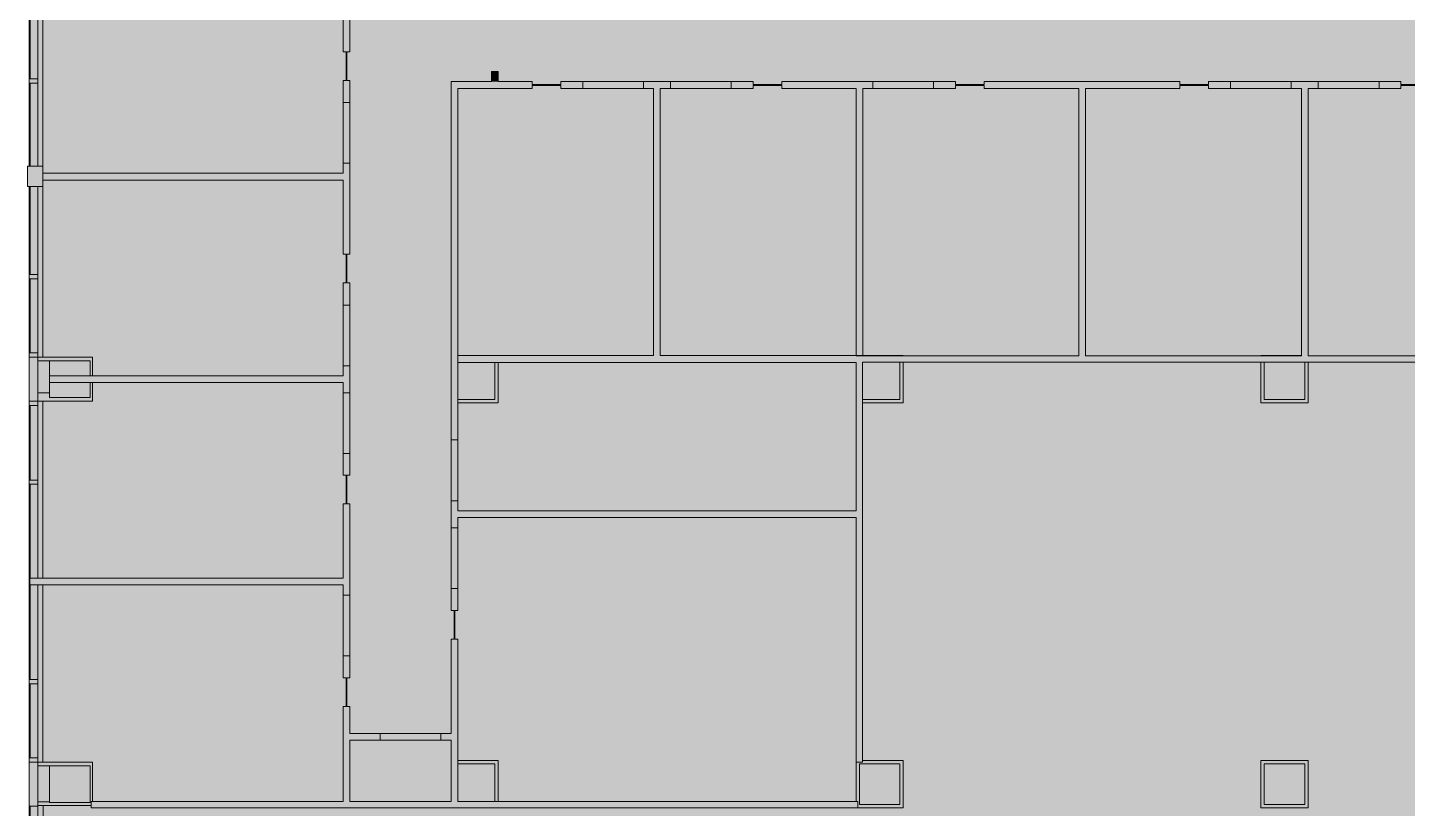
# Model space of a CAD drawing. Header units: inches. Extents: x -1101 to 2979, y -461 to 1753.
# Drawn here: x -1101 to -283, y 754 to 1217 of the extents above; entities that cross this region are included whole.
import ezdxf

# ---------------------------------------------------------------- set-up
doc = ezdxf.new("R2010")
doc.units = ezdxf.units.IN
doc.header["$MEASUREMENT"] = 0
for name, color, linetype, lineweight in [('820 1st St NE_04_Clean_dwg _2_', 8, 'Continuous', 9), ('A-DETL-GENF', 92, 'Continuous', 9), ('A-WALL', 113, 'Continuous', 13), ('A-WALL-PATT', 111, 'Continuous', 13), ('I-WALL', 2, 'Continuous', 13), ('IRF-COLUMN', 250, 'Continuous', 9), ('IRF-COLUMN-HATCH', 250, 'Continuous', 9), ('IRF-WALL-FULL-HT', 250, 'Continuous', 9), ('IRF-WALL-FULL-HT-HATCH', 250, 'Continuous', 9), ('IRF-WINDOW', 250, 'Continuous', 9)]:
    doc.layers.add(name, color=color, linetype=linetype, lineweight=lineweight)

# ---------------------------------------------------------------- blocks, each defined once
blk = doc.blocks.new('820 1st St NE_04_Clean_dwg _2_-2559314-Reflected Ceiling Plan')
at = {"layer": 'IRF-COLUMN-HATCH'}
h = blk.add_hatch(color=256, dxfattribs=at)
h.paths.add_polyline_path([(-1063.59, 997.21), (-1063.59, 1006.07), (-1087.59, 1006.07), (-1087.59, 997.21), (-1075.59, 997.21)], flags=0)
h.paths.add_polyline_path([(-1063.59, 1010.07), (-1063.59, 1018.92), (-1087.59, 1018.92), (-1087.59, 1010.07)], flags=0)
for points in [[(-823.59, 996.07), (-823.59, 1018.07), (-845.59, 1018.07), (-845.59, 996.07)], [(-605.71, 996.07), (-583.59, 996.07), (-583.59, 1018.19), (-605.71, 1018.19), (-605.71, 997.94)], [(-343.59, 996.07), (-343.59, 1018.19), (-367.59, 1018.19), (-367.59, 996.07), (-357.59, 996.07)], [(-1063.59, 757.21), (-1063.59, 778.92), (-1087.59, 778.92), (-1087.59, 757.21), (-1071.59, 757.21)], [(-845.59, 757.82), (-823.59, 757.82), (-823.59, 780.07), (-845.59, 780.07), (-845.59, 757.89)], [(-604.8, 756.07), (-583.59, 756.07), (-583.59, 780.07), (-607.59, 780.07), (-607.59, 756.07)], [(-343.59, 756.07), (-343.59, 780.07), (-367.59, 780.07), (-367.59, 756.07), (-357.59, 756.07)]]:
    blk.add_hatch(color=256, dxfattribs=at).paths.add_polyline_path(points, flags=0)
at = {"layer": 'IRF-WALL-FULL-HT-HATCH'}
for points in [[(-1091.59, 1122.3), (-1091.59, 1134.3), (-1100.59, 1134.3), (-1100.59, 1122.3), (-1094.59, 1122.3)], [(-1099.59, 995.07), (-1094.59, 995.07), (-1094.59, 1021.17), (-1099.59, 1021.17), (-1099.59, 997.21)], [(-1062.09, 1018.92), (-1062.09, 1021.17), (-1094.59, 1021.17), (-1094.59, 1018.92), (-1063.59, 1018.92)], [(-823.59, 994.07), (-821.59, 994.07), (-821.59, 1018.07), (-823.59, 1018.07), (-823.59, 996.07), (-845.59, 996.07), (-845.59, 994.07)], [(-1099.31, 755.07), (-1094.59, 755.07), (-1094.59, 781.17), (-1099.59, 781.17), (-1099.59, 755.07)], [(-1072.17, 755.32), (-1062.84, 755.32), (-1062.84, 757.82), (-1062.09, 757.82), (-1062.09, 781.17), (-1094.59, 781.17), (-1094.59, 778.92), (-1063.59, 778.92), (-1063.59, 757.21), (-1087.59, 757.21), (-1087.59, 757.57), (-1094.59, 757.57), (-1094.59, 755.32), (-1075.59, 755.32)], [(-823.59, 757.82), (-821.59, 757.82), (-821.59, 782.07), (-845.59, 782.07), (-845.59, 780.07), (-823.59, 780.07), (-823.59, 777.61)]]:
    blk.add_hatch(color=256, dxfattribs=at).paths.add_polyline_path(points, flags=0)
h = blk.add_hatch(color=256, dxfattribs=at)
h.paths.add_polyline_path([(-1062.09, 995.07), (-1062.09, 1006.07), (-1063.59, 1006.07), (-1063.59, 997.21), (-1087.59, 997.21), (-1087.59, 1000.07), (-1094.59, 1000.07), (-1094.59, 995.07), (-1063.59, 995.07)], flags=0)
h.paths.add_polyline_path([(-1063.59, 1010.07), (-1062.09, 1010.07), (-1062.09, 1018.92), (-1063.59, 1018.92)], flags=0)
h = blk.add_hatch(color=256, dxfattribs=at)
h.paths.add_polyline_path([(-609.46, 994.07), (-609.46, 1018.07), (-609.59, 1018.06), (-609.59, 994.07)], flags=0)
h.paths.add_polyline_path([(-605.71, 994.07), (-581.59, 994.07), (-581.59, 1018.19), (-583.59, 1018.19), (-583.59, 996.07), (-605.71, 996.07), (-605.71, 994.36)], flags=0)
h.paths.add_polyline_path([(-609.46, 1021.94), (-581.59, 1021.94), (-581.59, 1022.07), (-609.46, 1022.06)], flags=0)
h = blk.add_hatch(color=256, dxfattribs=at)
h.paths.add_polyline_path([(-341.59, 994.07), (-341.59, 1018.19), (-343.59, 1018.19), (-343.59, 996.07), (-367.59, 996.07), (-367.59, 1018.19), (-369.59, 1018.19), (-369.59, 994.07), (-343.59, 994.07)], flags=0)
h.paths.add_polyline_path([(-345.59, 1021.94), (-345.59, 1022.07), (-369.59, 1022.07), (-369.59, 1021.94), (-357.59, 1021.94)], flags=0)
h = blk.add_hatch(color=256, dxfattribs=at)
h.paths.add_polyline_path([(-583.59, 754.07), (-581.59, 754.07), (-581.59, 782.07), (-605.71, 782.07), (-605.71, 781.07), (-609.46, 781.07), (-609.46, 782.07), (-609.59, 782.07), (-609.59, 757.82), (-608.59, 757.82), (-608.59, 754.07), (-604.8, 754.07)], flags=0)
h.paths.add_polyline_path([(-604.8, 756.07), (-607.59, 756.07), (-607.59, 780.07), (-583.59, 780.07), (-583.59, 756.07)], flags=0)
h = blk.add_hatch(color=256, dxfattribs=at)
h.paths.add_polyline_path([(-343.59, 754.07), (-341.59, 754.07), (-341.59, 782.07), (-369.59, 782.07), (-369.59, 754.07), (-357.59, 754.07)], flags=0)
h.paths.add_polyline_path([(-343.59, 756.07), (-367.59, 756.07), (-367.59, 780.07), (-343.59, 780.07), (-343.59, 756.49)], flags=0)
at = {"layer": 'IRF-COLUMN'}
for p, q in [((-1063.59, 1010.07), (-1063.59, 1018.92)), ((-367.59, 1018.19), (-367.59, 996.07))]:
    blk.add_line(p, q, dxfattribs=at)
at = {"layer": 'IRF-COLUMN', "flags": 128}
for points in [[(-1063.59, 1018.92), (-1087.59, 1018.92), (-1087.59, 1010.07)], [(-845.59, 996.07), (-823.59, 996.07), (-823.59, 1018.07)], [(-605.71, 996.07), (-583.59, 996.07), (-583.59, 1018.19)], [(-367.59, 996.07), (-343.59, 996.07), (-343.59, 1018.19)], [(-1087.59, 1006.07), (-1087.59, 997.21), (-1063.59, 997.21), (-1063.59, 1006.07)], [(-823.59, 757.82), (-823.59, 780.07), (-845.59, 780.07)]]:
    blk.add_lwpolyline(points, dxfattribs=at)
for points in [[(-1087.59, 778.92), (-1087.59, 757.21), (-1063.59, 757.21), (-1063.59, 778.92)], [(-607.59, 756.07), (-583.59, 756.07), (-583.59, 780.07), (-607.59, 780.07)], [(-367.59, 756.07), (-343.59, 756.07), (-343.59, 780.07), (-367.59, 780.07)]]:
    blk.add_lwpolyline(points, close=True, dxfattribs=at)
at = {"layer": 'IRF-WALL-FULL-HT'}
for p, q in [((-1096.84, 1122.3), (-1097.34, 1122.3)), ((-1094.59, 995.07), (-1094.59, 1021.17)), ((-1094.59, 1018.92), (-1087.59, 1018.92)), ((-1062.09, 1010.07), (-1062.09, 1021.17)), ((-581.59, 1022.07), (-605.59, 1022.07)), ((-581.59, 1021.94), (-581.59, 1022.07)), ((-1087.59, 1000.07), (-1094.59, 1000.07)), ((-1094.59, 778.92), (-1087.59, 778.92)), ((-821.59, 782.07), (-845.59, 782.07)), ((-821.59, 757.82), (-821.59, 782.07)), ((-581.59, 782.07), (-605.71, 782.07)), ((-1087.59, 757.57), (-1094.59, 757.57)), ((-1094.59, 755.32), (-1062.84, 755.32))]:
    blk.add_line(p, q, dxfattribs=at)
at = {"layer": 'IRF-WALL-FULL-HT', "flags": 128}
for points in [[(-1100.59, 1134.3), (-1100.59, 1122.3), (-1091.59, 1122.3), (-1091.59, 1126.12)], [(-1091.59, 1130.12), (-1091.59, 1134.3), (-1100.59, 1134.3)], [(-1062.09, 1021.17), (-1099.59, 1021.17), (-1099.59, 995.07), (-1075.59, 995.07), (-1062.09, 995.07), (-1062.09, 1006.07)], [(-845.59, 994.07), (-821.59, 994.07), (-821.59, 1018.07)], [(-609.59, 1018.07), (-609.59, 994.07), (-609.46, 994.07)], [(-605.71, 994.07), (-581.59, 994.07), (-581.59, 1018.19)], [(-345.59, 1022.07), (-369.59, 1022.07), (-369.59, 1021.94)], [(-369.59, 1018.19), (-369.59, 994.07), (-341.59, 994.07), (-341.59, 1018.19)], [(-1062.09, 757.82), (-1062.09, 781.17), (-1099.59, 781.17), (-1099.59, 755.07), (-1094.59, 755.07), (-1094.59, 780.05), (-1094.59, 781.17)], [(-609.46, 782.07), (-609.59, 782.07), (-609.59, 757.82)], [(-608.59, 754.07), (-581.59, 754.07), (-581.59, 782.07)]]:
    blk.add_lwpolyline(points, dxfattribs=at)
blk.add_lwpolyline([(-341.59, 782.07), (-369.59, 782.07), (-369.59, 754.07), (-341.59, 754.07)], close=True, dxfattribs=at)
at = {"layer": 'IRF-WINDOW'}
for p, q in [((-1091.59, 1130.12), (-1091.59, 1235.07)), ((-1099.08, 1232.57), (-1099.08, 1186.04)), ((-1097.34, 1186.04), (-1096.84, 1186.04)), ((-1099.08, 1183.54), (-1099.08, 1134.3)), ((-1096.84, 1183.54), (-1097.34, 1183.54)), ((-1099.08, 1122.3), (-1099.08, 1070.07)), ((-1094.59, 1023.67), (-1094.59, 1122.3)), ((-1091.59, 1021.17), (-1091.59, 1126.12)), ((-1099.08, 1067.57), (-1099.08, 1023.67)), ((-1097.34, 1070.07), (-1096.84, 1070.07)), ((-1096.84, 1067.57), (-1097.34, 1067.57)), ((-1097.34, 1023.67), (-1096.84, 1023.67)), ((-1099.08, 992.57), (-1099.08, 948.32)), ((-1096.84, 992.57), (-1097.34, 992.57)), ((-1091.59, 890.12), (-1091.59, 995.07)), ((-1097.34, 948.32), (-1096.84, 948.32)), ((-1096.84, 945.82), (-1097.34, 945.82)), ((-1099.08, 886.12), (-1099.08, 830.07)), ((-1094.59, 830.07), (-1094.59, 886.12)), ((-1091.59, 781.17), (-1091.59, 886.12)), ((-1099.08, 827.57), (-1099.08, 783.67)), ((-1097.34, 830.07), (-1096.84, 830.07)), ((-1096.84, 827.57), (-1097.34, 827.57)), ((-1094.59, 783.67), (-1094.59, 827.57)), ((-1097.34, 783.67), (-1096.84, 783.67)), ((-1099.09, 708.32), (-1099.09, 755.07)), ((-1091.31, 540.51), (-1091.31, 755.32))]:
    blk.add_line(p, q, dxfattribs=at)
at = {"layer": 'IRF-WINDOW', "flags": 128}
for points in [[(-1099.59, 1134.3), (-1099.59, 1232.57), (-1099.59, 1235.07)], [(-1094.59, 1134.3), (-1094.59, 1232.57), (-1099.59, 1232.57)], [(-1099.59, 1023.67), (-1099.59, 1021.17), (-1094.59, 1021.17), (-1094.59, 1023.67), (-1099.59, 1023.67), (-1099.59, 1122.3)], [(-1094.59, 992.57), (-1094.59, 995.07), (-1099.59, 995.07), (-1099.59, 992.57), (-1099.59, 948.32), (-1099.59, 945.82), (-1094.59, 945.82), (-1094.59, 948.32), (-1099.59, 948.32)], [(-1094.59, 948.32), (-1094.59, 992.57), (-1099.59, 992.57)], [(-1099.59, 830.07), (-1094.59, 830.07), (-1094.59, 827.57), (-1099.59, 827.57), (-1099.59, 830.07), (-1099.59, 894.3), (-1099.59, 945.82)], [(-1099.08, 945.82), (-1099.08, 894.3), (-1099.08, 890.12)], [(-1094.59, 890.12), (-1094.59, 894.3), (-1094.59, 945.82)], [(-1099.59, 783.67), (-1099.59, 781.17), (-1094.59, 781.17), (-1094.59, 783.67), (-1099.59, 783.67), (-1099.59, 827.57)], [(-1094.59, 654.3), (-1094.59, 755.07), (-1099.59, 755.07), (-1099.59, 654.3)]]:
    blk.add_lwpolyline(points, dxfattribs=at)
for points in [[(-1099.59, 1186.04), (-1099.59, 1183.54), (-1094.59, 1183.54), (-1094.59, 1186.04)], [(-1099.59, 1070.07), (-1099.59, 1067.57), (-1094.59, 1067.57), (-1094.59, 1070.07)]]:
    blk.add_lwpolyline(points, close=True, dxfattribs=at)

msp = doc.modelspace()

# ---------------------------------------------------------------- hatches: boundary and pattern name
at = {"layer": 'A-DETL-GENF'}
h = msp.add_hatch(color=9, dxfattribs=at)
h.paths.add_polyline_path([(-421.68, 111.26), (-368.71, 111.26), (-368.71, 149.72), (-357.59, 149.72), (-357.59, 514.07), (-371.59, 514.07), (-371.59, 546.01), (-357.59, 546.01), (-357.59, 695.99), (-69.59, 695.99), (-69.59, 756.49), (-190.59, 756.49), (-190.59, 764.49), (-214.59, 764.49), (-214.59, 756.49), (-233.03, 756.49), (-233.03, 776.24), (-199.53, 776.24), (-199.53, 865.24), (-226.53, 865.24), (-226.53, 1018.19), (-341.59, 1018.19), (-341.59, 994.07), (-369.59, 994.07), (-369.59, 1018.19), (-581.59, 1018.19), (-581.59, 994.07), (-605.71, 994.07), (-605.71, 782.07), (-581.59, 782.07), (-581.59, 754.07), (-1062.84, 754.07), (-1062.84, 755.32), (-1094.59, 755.32), (-1094.59, 755.07), (-1099.31, 755.07), (-1099.31, 540.51), (-1072.11, 540.51), (-1056.38, 524.78), (-1082.59, 498.57), (-1084.63, 500.62), (-1084.63, 458.62), (-898.14, 272.12), (-861.14, 272.12), (-864.41, 275.4), (-835.7, 304.11), (-821.83, 290.23), (-821.83, 258.66), (-847.67, 258.66), (-847.54, 258.52), (-608.55, 258.52), (-608.55, 300.82), (-582.34, 300.82), (-582.34, 259.53), (-592.94, 248.93), (-455.27, 111.26)], flags=0)
h.paths.add_polyline_path([(-592.94, 256), (-587.34, 261.6), (-587.34, 276.07), (-603.55, 276.07), (-603.55, 263.52), (-600.47, 263.52), (-595.07, 258.13)], flags=0)
h.paths.add_polyline_path([(-847.59, 265.64), (-847.59, 285.15), (-857.34, 275.4), (-848.41, 266.46)], flags=0)
h.paths.add_polyline_path([(-835.7, 286.82), (-825.48, 286.82), (-835.7, 297.04), (-845.92, 286.82), (-843.68, 286.82)], flags=0)
h.paths.add_polyline_path([(-1082.59, 505.64), (-1072.17, 516.07), (-1093.01, 516.07), (-1084.36, 507.41)], flags=0)
h.paths.add_polyline_path([(-847.59, 514.07), (-849.59, 514.07), (-849.59, 542.07), (-821.59, 542.07), (-821.59, 514.07), (-823.59, 514.07)], flags=0)
h.paths.add_polyline_path([(-604.8, 516.07), (-611.59, 516.07), (-611.59, 546.07), (-547.59, 546.07), (-547.59, 516.07), (-602.54, 516.07)], flags=0)
h.paths.add_polyline_path([(-1071.59, 516.64), (-1063.45, 524.78), (-1071.59, 532.92), (-1071.59, 522.05)], flags=0)
h.paths.add_polyline_path([(-567.77, 519.07), (-550.59, 519.07), (-550.59, 543.07), (-608.59, 543.07), (-608.59, 519.07), (-604.8, 519.07), (-604.8, 540.07), (-583.59, 540.07), (-583.59, 519.07), (-574.59, 519.07)], flags=0)
h.paths.add_polyline_path([(-357.59, 754.07), (-369.59, 754.07), (-369.59, 782.07), (-341.59, 782.07), (-341.59, 754.07), (-353.59, 754.07)], flags=0)
h.paths.add_polyline_path([(687.82, 755.49), (700.41, 755.49), (700.41, 764.49), (676.41, 764.49), (676.41, 755.49)], flags=0)
h.paths.add_polyline_path([(658.41, 755.49), (658.41, 763.49), (672.41, 763.49), (672.41, 768.49), (705.41, 768.49), (705.41, 965.49), (620.41, 965.49), (620.41, 763.49), (622.41, 763.49), (622.41, 755.49)], flags=0)
h.paths.add_polyline_path([(606.41, 755.49), (606.41, 760.49), (612.41, 760.49), (612.41, 947.23), (592.41, 947.23), (592.41, 971.23), (612.41, 971.23), (612.41, 1012.49), (422.41, 1012.49), (422.41, 816.07), (564.41, 816.07), (564.41, 760.49), (570.41, 760.49), (570.41, 755.49)], flags=0)
h.paths.add_polyline_path([(496.41, 755.49), (496.41, 760.49), (559.41, 760.49), (559.41, 811.07), (422.41, 811.07), (422.41, 760.49), (460.41, 760.49), (460.41, 755.49)], flags=0)
h.paths.add_polyline_path([(32.47, 756.49), (32.47, 762.49), (35.47, 762.49), (35.47, 780.49), (63.67, 780.49), (63.67, 874.6), (-24.53, 874.6), (-24.53, 898.6), (-52.53, 898.6), (-52.53, 924.6), (-168.53, 924.6), (-168.53, 892.6), (-184.59, 892.6), (-184.59, 783.49), (-145.59, 783.49), (-145.59, 775.49), (-19.59, 775.49), (-19.59, 837.07), (-13.59, 837.07), (-13.59, 762.49), (-3.53, 762.49), (-3.53, 756.49)], flags=0)
h.paths.add_polyline_path([(41.47, 756.49), (63.67, 756.49), (63.67, 774.49), (41.47, 774.49), (41.47, 762.49)], flags=0)
h.paths.add_polyline_path([(-1094.59, 757.57), (-1087.59, 757.57), (-1087.59, 778.92), (-1094.59, 778.92), (-1094.59, 777.61)], flags=0)
h.paths.add_polyline_path([(-966.82, 757.82), (-913.59, 757.82), (-913.59, 814.12), (-911.84, 814.12), (-911.84, 831.12), (-913.59, 831.12), (-913.59, 844.12), (-909.59, 844.12), (-909.59, 831.12), (-911.34, 831.12), (-911.34, 814.12), (-909.59, 814.12), (-909.59, 798.07), (-891.59, 798.07), (-891.59, 794.07), (-909.59, 794.07), (-909.59, 757.82), (-849.59, 757.82), (-849.59, 794.07), (-855.59, 794.07), (-855.59, 798.07), (-849.59, 798.07), (-849.59, 854.07), (-847.84, 854.07), (-847.84, 871.07), (-849.59, 871.07), (-849.59, 884.07), (-845.59, 884.07), (-845.59, 871.07), (-847.34, 871.07), (-847.34, 854.07), (-845.59, 854.07), (-845.59, 782.07), (-821.59, 782.07), (-821.59, 757.82), (-609.59, 757.82), (-609.59, 782.07), (-609.46, 782.07), (-609.46, 926.07), (-845.59, 926.07), (-845.59, 920.07), (-849.59, 920.07), (-849.59, 936.07), (-845.59, 936.07), (-845.59, 930.07), (-609.46, 930.07), (-609.46, 994.07), (-609.59, 994.07), (-609.59, 1018.07), (-821.59, 1018.07), (-821.59, 994.07), (-845.59, 994.07), (-845.59, 972.07), (-849.59, 972.07), (-849.59, 1184.49), (-825.59, 1184.49), (-825.59, 1190.49), (-821.59, 1190.49), (-821.59, 1184.49), (-801.59, 1184.49), (-801.59, 1182.74), (-784.59, 1182.74), (-784.59, 1184.49), (-771.59, 1184.49), (-771.59, 1180.49), (-784.59, 1180.49), (-784.59, 1182.24), (-801.59, 1182.24), (-801.59, 1180.49), (-845.59, 1180.49), (-845.59, 1022.07), (-729.59, 1022.07), (-729.59, 1180.49), (-735.59, 1180.49), (-735.59, 1184.49), (-719.59, 1184.49), (-719.59, 1180.49), (-725.59, 1180.49), (-725.59, 1022.07), (-609.59, 1022.07), (-609.59, 1180.49), (-653.59, 1180.49), (-653.59, 1182.24), (-670.59, 1182.24), (-670.59, 1180.49), (-683.59, 1180.49), (-683.59, 1184.49), (-670.59, 1184.49), (-670.59, 1182.74), (-653.59, 1182.74), (-653.59, 1184.49), (-599.59, 1184.49), (-599.59, 1180.49), (-605.59, 1180.49), (-605.59, 1022.07), (-581.59, 1022.07), (-581.59, 1021.94), (-477.59, 1021.94), (-477.59, 1180.49), (-533.59, 1180.49), (-533.59, 1182.24), (-550.59, 1182.24), (-550.59, 1180.49), (-563.59, 1180.49), (-563.59, 1184.49), (-550.59, 1184.49), (-550.59, 1182.74), (-533.59, 1182.74), (-533.59, 1184.49), (-417.59, 1184.49), (-417.59, 1182.74), (-400.59, 1182.74), (-400.59, 1184.49), (-387.59, 1184.49), (-387.59, 1180.49), (-400.59, 1180.49), (-400.59, 1182.24), (-417.59, 1182.24), (-417.59, 1180.49), (-473.59, 1180.49), (-473.59, 1021.94), (-369.59, 1021.94), (-369.59, 1022.07), (-345.59, 1022.07), (-345.59, 1180.49), (-351.59, 1180.49), (-351.59, 1184.49), (-335.59, 1184.49), (-335.59, 1180.49), (-341.59, 1180.49), (-341.59, 1021.94), (-226.53, 1021.94), (-226.53, 1180.49), (-269.59, 1180.49), (-269.59, 1182.24), (-286.59, 1182.24), (-286.59, 1180.49), (-299.59, 1180.49), (-299.59, 1184.49), (-286.59, 1184.49), (-286.59, 1182.74), (-269.59, 1182.74), (-269.59, 1184.49), (-226.53, 1184.49), (-226.51, 1260.49), (-129.59, 1260.49), (-129.59, 1405.07), (-105.59, 1405.07), (-105.59, 1472.07), (-129.59, 1472.07), (-129.59, 1502.07), (-101.59, 1502.07), (-101.59, 1405.07), (-71.59, 1405.07), (-71.59, 1401.07), (-125.59, 1401.07), (-125.59, 1260.49), (-29.59, 1260.49), (-29.59, 1401.07), (-35.59, 1401.07), (-35.59, 1405.07), (-29.59, 1405.07), (-29.59, 1456.07), (-25.59, 1456.07), (-25.59, 1381.28), (133.27, 1381.28), (133.27, 1474.07), (110.41, 1474.07), (110.41, 1498.07), (-25.59, 1498.07), (-25.59, 1492.07), (-29.59, 1492.07), (-29.59, 1502.07), (133.27, 1502.07), (133.27, 1562.07), (127.27, 1562.07), (127.27, 1566.07), (133.27, 1566.07), (133.27, 1715.07), (111.27, 1715.07), (111.27, 1747.07), (111.44, 1747.07), (111.44, 1752.07), (10.39, 1752.07), (10.39, 1746.07), (-1.61, 1746.07), (-1.61, 1752.07), (-103.44, 1752.07), (-103.47, 1724.32), (-115.99, 1711.8), (-116.43, 1712.16), (-117.59, 1713.4), (-117.59, 1566.07), (-69.61, 1566.07), (-69.61, 1564.32), (-52.61, 1564.32), (-52.61, 1566.07), (-39.61, 1566.07), (-39.61, 1562.07), (-52.61, 1562.07), (-52.61, 1563.82), (-69.61, 1563.82), (-69.61, 1562.07), (-121.59, 1562.07), (-121.59, 1715.07), (-119.26, 1715.07), (-140.28, 1736.09), (-202.52, 1673.86), (-196.86, 1668.2), (-205.35, 1659.72), (-211, 1665.38), (-280.3, 1596.08), (-274.64, 1590.42), (-283.13, 1581.94), (-288.78, 1587.59), (-348.18, 1528.2), (-344.65, 1524.66), (-354.54, 1514.76), (-336.53, 1496.75), (-336.53, 1473.07), (-369.56, 1473.07), (-369.56, 1260.49), (-341.59, 1260.49), (-341.59, 1232.49), (-373.56, 1232.49), (-373.56, 1311.07), (-410.59, 1311.07), (-410.59, 1312.82), (-427.59, 1312.82), (-427.59, 1311.07), (-440.59, 1311.07), (-440.59, 1315.07), (-427.59, 1315.07), (-427.59, 1313.32), (-410.59, 1313.32), (-410.59, 1315.07), (-373.56, 1315.07), (-373.56, 1507.07), (-386.59, 1507.07), (-386.59, 1511.57), (-478.59, 1511.57), (-478.59, 1504.07), (-482.59, 1504.07), (-482.59, 1315.07), (-476.59, 1315.07), (-476.59, 1311.07), (-521.73, 1311.07), (-521.73, 1312.82), (-538.73, 1312.82), (-538.73, 1311.07), (-551.73, 1311.07), (-551.73, 1315.07), (-538.73, 1315.07), (-538.73, 1313.32), (-521.73, 1313.32), (-521.73, 1315.07), (-486.59, 1315.07), (-486.59, 1504.07), (-490.59, 1504.07), (-490.59, 1511.57), (-582.59, 1511.57), (-582.59, 1507.07), (-582.73, 1507.07), (-582.73, 1475.07), (-593.73, 1475.07), (-593.73, 1315.07), (-587.73, 1315.07), (-587.73, 1311.07), (-603.73, 1311.07), (-603.73, 1315.07), (-597.73, 1315.07), (-597.73, 1475.07), (-608.73, 1475.07), (-608.73, 1507.07), (-608.68, 1507.07), (-608.68, 1511.57), (-709.63, 1511.57), (-709.63, 1504.07), (-713.34, 1504.07), (-713.34, 1315.07), (-669.73, 1315.07), (-669.73, 1313.32), (-652.73, 1313.32), (-652.73, 1315.07), (-639.73, 1315.07), (-639.73, 1311.07), (-652.73, 1311.07), (-652.73, 1312.82), (-669.73, 1312.82), (-669.73, 1311.07), (-723.34, 1311.07), (-723.34, 1315.07), (-717.34, 1315.07), (-717.34, 1504.07), (-721.63, 1504.07), (-721.63, 1511.57), (-821.95, 1511.57), (-821.95, 1482.07), (-847.38, 1482.07), (-847.38, 1315.07), (-789.34, 1315.07), (-789.34, 1313.32), (-772.34, 1313.32), (-772.34, 1315.07), (-759.34, 1315.07), (-759.34, 1311.07), (-772.34, 1311.07), (-772.34, 1312.82), (-789.34, 1312.82), (-789.34, 1311.07), (-821.59, 1311.07), (-821.59, 1226.49), (-825.59, 1226.49), (-825.59, 1234.07), (-849.59, 1234.07), (-849.59, 1258.07), (-857.38, 1258.07), (-857.38, 1262.07), (-851.38, 1262.07), (-851.38, 1482.07), (-863.41, 1494.1), (-931.29, 1426.22), (-925.46, 1420.38), (-933.95, 1411.9), (-939.78, 1417.73), (-1006.95, 1350.56), (-1001.12, 1344.72), (-1009.61, 1336.24), (-1015.44, 1342.07), (-1082.61, 1274.9), (-1079.08, 1271.36), (-1078.33, 1272.12), (-1068.28, 1262.07), (-893.38, 1262.07), (-893.38, 1258.07), (-909.59, 1258.07), (-909.59, 1202.12), (-911.34, 1202.12), (-911.34, 1185.12), (-909.59, 1185.12), (-909.59, 1172.12), (-913.59, 1172.12), (-913.59, 1185.12), (-911.84, 1185.12), (-911.84, 1202.12), (-913.59, 1202.12), (-913.59, 1258.07), (-1065.59, 1258.07), (-1065.59, 1235.07), (-1099.31, 1235.07), (-1099.31, 1134.3), (-1091.59, 1134.3), (-1091.59, 1130.12), (-913.59, 1130.12), (-913.59, 1136.12), (-909.59, 1136.12), (-909.59, 1082.12), (-911.34, 1082.12), (-911.34, 1065.12), (-909.59, 1065.12), (-909.59, 1052.07), (-913.59, 1052.07), (-913.59, 1065.12), (-911.84, 1065.12), (-911.84, 1082.12), (-913.59, 1082.12), (-913.59, 1126.12), (-1091.59, 1126.12), (-1091.59, 1122.3), (-1099.31, 1122.3), (-1099.31, 1021.17), (-1062.09, 1021.17), (-1062.09, 1010.07), (-913.59, 1010.07), (-913.59, 1016.07), (-909.59, 1016.07), (-909.59, 1000.07), (-913.59, 1000.07), (-913.59, 1006.07), (-1062.09, 1006.07), (-1062.09, 995.07), (-1099.31, 995.07), (-1099.31, 890.12), (-913.59, 890.12), (-913.59, 934.12), (-911.84, 934.12), (-911.84, 951.12), (-913.59, 951.12), (-913.59, 964.07), (-909.59, 964.07), (-909.59, 951.12), (-911.34, 951.12), (-911.34, 934.12), (-909.59, 934.12), (-909.59, 880.12), (-913.59, 880.12), (-913.59, 886.12), (-1099.31, 886.12), (-1099.31, 781.17), (-1062.09, 781.17), (-1062.09, 757.82), (-1058.15, 757.82)], flags=0)
h.paths.add_polyline_path([(-218.59, 761.49), (-218.59, 768.49), (-190.59, 768.49), (-190.59, 865.24), (-195.53, 865.24), (-195.53, 772.24), (-229.03, 772.24), (-229.03, 761.49)], flags=0)
h.paths.add_polyline_path([(-151.59, 762.49), (-19.59, 762.49), (-19.59, 769.49), (-151.59, 769.49), (-151.59, 777.49), (-184.59, 777.49), (-184.59, 762.49)], flags=0)
h.paths.add_polyline_path([(323.41, 763.49), (414.41, 763.49), (414.41, 868.07), (323.41, 868.07), (323.41, 846.07), (315.41, 846.07), (315.41, 794.07), (323.41, 794.07), (323.41, 777.61)], flags=0)
h.paths.add_polyline_path([(71.67, 763.49), (163.41, 763.49), (163.41, 794.07), (171.41, 794.07), (171.41, 846.07), (163.41, 846.07), (163.41, 868.07), (71.67, 868.07), (71.67, 777.61)], flags=0)
h.paths.add_polyline_path([(-220.53, 871.24), (-190.59, 871.24), (-190.59, 898.6), (-174.53, 898.6), (-174.53, 903.6), (-220.53, 903.6), (-220.53, 892.6)], flags=0)
h.paths.add_polyline_path([(414.41, 876.07), (414.41, 971.99), (323.41, 971.99), (323.41, 947.36), (315.41, 947.36), (315.41, 895.36), (323.41, 895.36), (323.41, 876.07), (396.03, 876.07)], flags=0)
h.paths.add_polyline_path([(163.41, 876.07), (163.41, 895.36), (171.41, 895.36), (171.41, 947.36), (163.41, 947.36), (163.41, 974.07), (74.67, 974.07), (74.67, 876.07), (123.46, 876.07)], flags=0)
h.paths.add_polyline_path([(-1.61, 880.6), (66.67, 880.6), (66.67, 1130.49), (-80.33, 1130.49), (-80.33, 1190.49), (-83.43, 1190.49), (-83.43, 1196.49), (-119.43, 1196.49), (-119.43, 1190.49), (-122.53, 1190.49), (-122.53, 940.6), (-18.53, 940.6), (-18.53, 880.6)], flags=0)
h.paths.add_polyline_path([(-24.53, 904.6), (-24.53, 934.6), (-168.53, 934.6), (-168.53, 930.6), (-46.53, 930.6), (-46.53, 904.6)], flags=0)
h.paths.add_polyline_path([(-220.53, 911.6), (-174.53, 911.6), (-174.53, 940.6), (-130.53, 940.6), (-130.53, 978.07), (-220.53, 978.07), (-220.53, 934.6)], flags=0)
h.paths.add_polyline_path([(668.6, 973.49), (707.41, 973.49), (707.41, 1051.49), (659.41, 1051.49), (659.41, 1012.49), (617.41, 1012.49), (617.41, 973.49), (659.41, 973.49)], flags=0)
h.paths.add_polyline_path([(396.03, 979.99), (414.41, 979.99), (414.41, 1080.07), (323.41, 1080.07), (323.41, 1055.36), (315.41, 1055.36), (315.41, 1003.36), (323.41, 1003.36), (323.41, 979.99)], flags=0)
h.paths.add_polyline_path([(123.46, 982.07), (163.41, 982.07), (163.41, 1003.36), (171.41, 1003.36), (171.41, 1055.36), (163.41, 1055.36), (163.41, 1080.07), (74.67, 1080.07), (74.67, 982.07)], flags=0)
h.paths.add_polyline_path([(-149.11, 986.07), (-130.53, 986.07), (-130.53, 1190.49), (-133.53, 1190.49), (-133.53, 1196.49), (-169.53, 1196.49), (-169.53, 1190.49), (-191.53, 1190.49), (-191.53, 1184.49), (-211.03, 1184.49), (-211.03, 1150.99), (-218.53, 1150.99), (-218.53, 986.07), (-151.48, 986.07)], flags=0)
h.paths.add_polyline_path([(-1094.59, 1000.07), (-1087.59, 1000.07), (-1087.59, 1018.92), (-1094.59, 1018.92), (-1094.59, 1006.07)], flags=0)
h.paths.add_polyline_path([(612.41, 1018.49), (653.41, 1018.49), (653.41, 1022.24), (590.66, 1022.24), (590.66, 1046.24), (570.91, 1046.24), (570.91, 1022.24), (442.91, 1022.24), (442.91, 1046.24), (422.41, 1046.24), (422.41, 1018.49), (593.79, 1018.49)], flags=0)
h.paths.add_polyline_path([(447.91, 1027.24), (565.91, 1027.24), (565.91, 1051.24), (595.66, 1051.24), (595.66, 1027.24), (653.41, 1027.24), (653.41, 1175.99), (530.91, 1175.99), (530.91, 1107.99), (464.41, 1107.99), (464.41, 1112.99), (485.41, 1112.99), (485.41, 1118.99), (490.41, 1118.99), (490.41, 1112.99), (525.91, 1112.99), (525.91, 1175.49), (490.41, 1175.49), (490.41, 1142.99), (485.41, 1142.99), (485.41, 1190.49), (481.41, 1190.49), (481.41, 1196.49), (445.41, 1196.49), (445.41, 1190.49), (422.41, 1190.49), (422.41, 1112.99), (428.41, 1112.99), (428.41, 1107.99), (422.41, 1107.99), (422.41, 1051.24), (447.91, 1051.24)], flags=0)
h.paths.add_polyline_path([(659.41, 1057.49), (707.41, 1057.49), (707.41, 1074.49), (659.41, 1074.49)], flags=0)
h.paths.add_polyline_path([(323.41, 1088.07), (414.41, 1088.07), (414.41, 1188.49), (323.41, 1188.49), (323.41, 1156.26), (315.41, 1156.26), (315.41, 1104.26), (323.41, 1104.26)], flags=0)
h.paths.add_polyline_path([(112.02, 1088.07), (163.41, 1088.07), (163.41, 1104.26), (171.41, 1104.26), (171.41, 1156.26), (163.41, 1156.26), (163.41, 1188.49), (74.67, 1188.49), (74.67, 1088.07)], flags=0)
h.paths.add_polyline_path([(-24.53, 1136.49), (48.67, 1136.49), (48.67, 1190.49), (30.67, 1190.49), (30.67, 1196.49), (-5.33, 1196.49), (-5.33, 1190.49), (-74.33, 1190.49), (-74.33, 1136.49), (-69.59, 1136.49)], flags=0)
h.paths.add_polyline_path([(66.67, 1136.49), (66.67, 1190.49), (54.67, 1190.49), (54.67, 1136.49), (63.67, 1136.49)], flags=0)
h.paths.add_polyline_path([(-216.03, 1155.99), (-216.03, 1184.49), (-218.53, 1184.49), (-218.53, 1155.99)], flags=0)
h.paths.add_polyline_path([(653.41, 1180.99), (653.41, 1190.49), (524.41, 1190.49), (524.41, 1181.49), (525.91, 1181.49), (525.91, 1180.99), (611.63, 1180.99)], flags=0)
h.paths.add_polyline_path([(491.41, 1181.49), (518.41, 1181.49), (518.41, 1196.49), (491.41, 1196.49), (491.41, 1187.28)], flags=0)
h.paths.add_polyline_path([(680.41, 1182.49), (680.41, 1196.49), (662.41, 1196.49), (662.41, 1192.49), (659.41, 1192.49), (659.41, 1182.49), (668.6, 1182.49)], flags=0)
h.paths.add_polyline_path([(-213.53, 1188.49), (-195.53, 1188.49), (-195.53, 1196.49), (-213.53, 1196.49), (-213.53, 1190.49)], flags=0)
h.paths.add_polyline_path([(-609.59, 1234.07), (-609.59, 1262.07), (-552.59, 1262.07), (-552.59, 1234.07), (-609.46, 1234.07)], flags=0)
h.paths.add_polyline_path([(-555.59, 1237.07), (-555.59, 1259.07), (-581.59, 1259.07), (-581.59, 1237.07), (-557.96, 1237.07)], flags=0)
h.paths.add_polyline_path([(54.67, 1260.49), (133.27, 1260.49), (133.27, 1377.28), (-25.59, 1377.28), (-25.59, 1260.49), (48.67, 1260.49)], flags=0)
h.paths.add_polyline_path([(-847.38, 1262.07), (-825.59, 1262.07), (-825.59, 1311.07), (-847.38, 1311.07)], flags=0)
h.paths.add_polyline_path([(-341.59, 1477.07), (-340.53, 1477.07), (-340.53, 1495.09), (-341.59, 1496.15), (-341.59, 1478.12)], flags=0)
h.paths.add_polyline_path([(-344.65, 1477.07), (-344.59, 1477.07), (-344.59, 1499.15), (-344.98, 1499.55), (-344.98, 1477.07)], flags=0)
h.paths.add_polyline_path([(-366.48, 1477.07), (-366.48, 1500.07), (-345.5, 1500.07), (-357.37, 1511.93), (-362.24, 1507.07), (-368.28, 1507.07), (-368.28, 1477.07)], flags=0)
h.paths.add_polyline_path([(-597.73, 1500.07), (-584.98, 1500.07), (-584.98, 1507.07), (-606.48, 1507.07), (-606.48, 1500.07)], flags=0)
h.paths.add_polyline_path([(78.27, 1562.07), (78.27, 1563.82), (61.27, 1563.82), (61.27, 1562.07), (-3.61, 1562.07), (-3.61, 1566.07), (2.39, 1566.07), (2.39, 1745.57), (6.39, 1745.57), (6.39, 1566.07), (61.27, 1566.07), (61.27, 1564.32), (78.27, 1564.32), (78.27, 1566.07), (91.27, 1566.07), (91.27, 1562.07)], flags=0)
h.paths.add_polyline_path([(-115.99, 1716.04), (-107.72, 1724.32), (-124.26, 1724.32), (-116.51, 1716.57)], flags=0)
h.paths.add_polyline_path([(-127.59, 1727.64), (-127.59, 1741.72), (-134.63, 1734.68), (-129.08, 1729.13)], flags=0)
h.paths.add_polyline_path([(124.84, 1740.07), (133.27, 1740.07), (133.27, 1747.07), (113.52, 1747.07), (113.52, 1740.07), (123.46, 1740.07)], flags=0)
at = {"layer": 'A-WALL-PATT'}
for points in [[(-913.59, 1202.12), (-909.59, 1202.12), (-909.59, 1258.07), (-913.59, 1258.07), (-913.59, 1229.14)], [(-911.34, 1185.12), (-911.34, 1202.12), (-911.84, 1202.12), (-911.84, 1185.12)], [(-821.59, 1184.49), (-821.59, 1190.49), (-825.59, 1190.49), (-825.59, 1184.49), (-823.59, 1184.49)], [(-801.59, 1180.49), (-801.59, 1184.49), (-845.59, 1184.49), (-845.59, 1180.49), (-817.47, 1180.49)], [(-784.59, 1182.24), (-784.59, 1182.74), (-801.59, 1182.74), (-801.59, 1182.24)], [(-729.59, 1022.07), (-725.59, 1022.07), (-725.59, 1180.49), (-729.59, 1180.49), (-729.59, 1022.2)], [(-666.87, 1182.24), (-653.59, 1182.24), (-653.59, 1182.74), (-670.59, 1182.74), (-670.59, 1182.24)], [(-609.46, 1022.07), (-605.59, 1022.07), (-605.59, 1180.49), (-609.59, 1180.49), (-609.59, 1022.07)], [(-546.37, 1182.24), (-533.59, 1182.24), (-533.59, 1182.74), (-550.59, 1182.74), (-550.59, 1182.24), (-546.87, 1182.24)], [(-473.59, 1180.49), (-417.59, 1180.49), (-417.59, 1184.49), (-533.59, 1184.49), (-533.59, 1180.49), (-477.59, 1180.49)], [(-477.59, 1021.94), (-473.59, 1021.94), (-473.59, 1180.49), (-477.59, 1180.49), (-477.59, 1022.07)], [(-417.59, 1182.24), (-400.59, 1182.24), (-400.59, 1182.74), (-417.59, 1182.74)], [(-341.59, 1021.94), (-341.59, 1180.49), (-345.59, 1180.49), (-345.59, 1021.94), (-341.71, 1021.94)], [(-285.39, 1182.24), (-269.59, 1182.24), (-269.59, 1182.74), (-286.59, 1182.74), (-286.59, 1182.24)], [(-966.82, 1126.12), (-913.59, 1126.12), (-913.59, 1130.12), (-1091.59, 1130.12), (-1091.59, 1126.12), (-1045.78, 1126.12)], [(-911.34, 1065.12), (-911.34, 1082.12), (-911.84, 1082.12), (-911.84, 1065.12)], [(-609.46, 1018.07), (-609.46, 1022.07), (-845.59, 1022.07), (-845.59, 1018.07), (-609.59, 1018.07)], [(-607.59, 781.07), (-605.71, 781.07), (-605.71, 1021.94), (-609.46, 1021.94), (-609.46, 781.07), (-608.59, 781.07)], [(-605.71, 1018.19), (-226.53, 1018.19), (-226.53, 1021.94), (-605.71, 1021.94), (-605.71, 1020.07)], [(-1062.36, 1006.07), (-913.59, 1006.07), (-913.59, 1010.07), (-1087.59, 1010.07), (-1087.59, 1006.07), (-1063.59, 1006.07)], [(-911.34, 934.12), (-911.34, 951.12), (-911.84, 951.12), (-911.84, 934.12)], [(-845.59, 926.07), (-609.46, 926.07), (-609.46, 930.07), (-845.59, 930.07)], [(-992.12, 886.12), (-913.59, 886.12), (-913.59, 890.12), (-1099.34, 890.12), (-1099.34, 886.12), (-1062.09, 886.12)], [(-847.34, 854.07), (-847.34, 871.07), (-847.84, 871.07), (-847.84, 854.07), (-847.59, 854.07)], [(-845.84, 757.82), (-845.59, 757.82), (-845.59, 854.07), (-849.59, 854.07), (-849.59, 757.82), (-847.59, 757.82)], [(-911.34, 814.12), (-911.34, 831.12), (-911.84, 831.12), (-911.84, 814.12)], [(-909.59, 757.82), (-909.59, 814.12), (-913.59, 814.12), (-913.59, 757.82)], [(-1061.68, 754.07), (-608.59, 754.07), (-608.59, 757.82), (-1062.84, 757.82), (-1062.84, 754.07), (-1062.09, 754.07)]]:
    msp.add_hatch(color=8, dxfattribs=at).paths.add_polyline_path(points, flags=0)
h = msp.add_hatch(color=8, dxfattribs=at)
h.paths.add_polyline_path([(-909.64, 1082.12), (-909.59, 1082.12), (-909.59, 1136.12), (-913.59, 1136.12), (-913.59, 1082.12), (-911.34, 1082.12)], flags=0)
h.paths.add_polyline_path([(-913.59, 1172.12), (-909.59, 1172.12), (-909.59, 1185.12), (-913.59, 1185.12), (-913.59, 1180.49)], flags=0)
h = msp.add_hatch(color=8, dxfattribs=at)
h.paths.add_polyline_path([(-847.84, 871.07), (-845.59, 871.07), (-845.59, 884.07), (-849.59, 884.07), (-849.59, 871.07)], flags=0)
h.paths.add_polyline_path([(-845.59, 920.07), (-845.59, 936.07), (-849.59, 936.07), (-849.59, 920.07)], flags=0)
h.paths.add_polyline_path([(-845.59, 972.07), (-845.59, 1184.49), (-849.59, 1184.49), (-849.59, 972.07), (-847.59, 972.07)], flags=0)
h = msp.add_hatch(color=8, dxfattribs=at)
h.paths.add_polyline_path([(-670.59, 1180.49), (-670.59, 1184.49), (-683.59, 1184.49), (-683.59, 1180.49)], flags=0)
h.paths.add_polyline_path([(-771.59, 1180.49), (-771.59, 1184.49), (-784.59, 1184.49), (-784.59, 1180.49)], flags=0)
h.paths.add_polyline_path([(-735.59, 1180.49), (-719.59, 1180.49), (-719.59, 1184.49), (-735.59, 1184.49)], flags=0)
h = msp.add_hatch(color=8, dxfattribs=at)
h.paths.add_polyline_path([(-552.59, 1180.49), (-550.59, 1180.49), (-550.59, 1184.49), (-563.59, 1184.49), (-563.59, 1180.49), (-555.59, 1180.49)], flags=0)
h.paths.add_polyline_path([(-609.59, 1180.49), (-599.59, 1180.49), (-599.59, 1184.49), (-653.59, 1184.49), (-653.59, 1180.49)], flags=0)
h = msp.add_hatch(color=8, dxfattribs=at)
h.paths.add_polyline_path([(-335.59, 1180.49), (-335.59, 1184.49), (-351.59, 1184.49), (-351.59, 1180.49), (-341.59, 1180.49)], flags=0)
h.paths.add_polyline_path([(-286.59, 1180.49), (-286.59, 1184.49), (-299.59, 1184.49), (-299.59, 1180.49)], flags=0)
h.paths.add_polyline_path([(-387.59, 1180.49), (-387.59, 1184.49), (-400.59, 1184.49), (-400.59, 1180.49)], flags=0)
h = msp.add_hatch(color=8, dxfattribs=at)
h.paths.add_polyline_path([(-911.84, 951.12), (-909.59, 951.12), (-909.59, 964.07), (-913.59, 964.07), (-913.59, 951.12)], flags=0)
h.paths.add_polyline_path([(-913.59, 1000.07), (-909.59, 1000.07), (-909.59, 1016.07), (-913.59, 1016.07), (-913.59, 1006.07)], flags=0)
h.paths.add_polyline_path([(-911.34, 1052.07), (-909.59, 1052.07), (-909.59, 1065.12), (-913.59, 1065.12), (-913.59, 1052.07), (-911.84, 1052.07)], flags=0)
h = msp.add_hatch(color=8, dxfattribs=at)
h.paths.add_polyline_path([(-909.59, 831.12), (-909.59, 844.12), (-913.59, 844.12), (-913.59, 831.12), (-911.34, 831.12)], flags=0)
h.paths.add_polyline_path([(-909.59, 880.12), (-909.59, 934.12), (-913.59, 934.12), (-913.59, 880.12), (-911.34, 880.12)], flags=0)
h = msp.add_hatch(color=8, dxfattribs=at)
h.paths.add_polyline_path([(-849.59, 794.07), (-849.59, 798.07), (-855.59, 798.07), (-855.59, 794.07), (-849.71, 794.07)], flags=0)
h.paths.add_polyline_path([(-909.59, 794.07), (-891.59, 794.07), (-891.59, 798.07), (-909.59, 798.07)], flags=0)

# ---------------------------------------------------------------- linework, layer by layer
at = {"layer": 'A-WALL', "color": 10, "lineweight": 20}
for p, q in [((-913.59, 1202.12), (-913.59, 1258.07)), ((-909.59, 1258.07), (-909.59, 1202.12)), ((-911.84, 1202.12), (-913.59, 1202.12)), ((-909.59, 1202.12), (-911.34, 1202.12)), ((-825.59, 1184.49), (-825.59, 1190.49)), ((-825.59, 1190.49), (-821.59, 1190.49)), ((-821.59, 1190.49), (-821.59, 1184.49)), ((-913.59, 1172.12), (-913.59, 1185.12)), ((-913.59, 1185.12), (-911.84, 1185.12)), ((-911.34, 1185.12), (-909.59, 1185.12)), ((-909.59, 1185.12), (-909.59, 1172.12)), ((-849.59, 972.07), (-849.59, 1184.49)), ((-849.59, 1184.49), (-825.59, 1184.49)), ((-845.59, 1180.49), (-845.59, 972.07)), ((-801.59, 1180.49), (-845.59, 1180.49)), ((-821.59, 1184.49), (-801.59, 1184.49)), ((-801.59, 1184.49), (-801.59, 1182.74)), ((-801.59, 1182.24), (-801.59, 1180.49)), ((-784.59, 1182.74), (-784.59, 1184.49)), ((-784.59, 1184.49), (-771.59, 1184.49)), ((-784.59, 1180.49), (-784.59, 1182.24)), ((-771.59, 1180.49), (-784.59, 1180.49)), ((-771.59, 1184.49), (-771.59, 1180.49)), ((-735.59, 1180.49), (-735.59, 1184.49)), ((-735.59, 1184.49), (-719.59, 1184.49)), ((-729.59, 1180.49), (-735.59, 1180.49)), ((-729.59, 1022.07), (-729.59, 1180.49)), ((-719.59, 1180.49), (-725.59, 1180.49)), ((-725.59, 1180.49), (-725.59, 1022.07)), ((-719.59, 1184.49), (-719.59, 1180.49)), ((-683.59, 1180.49), (-683.59, 1184.49)), ((-683.59, 1184.49), (-670.59, 1184.49)), ((-670.59, 1180.49), (-683.59, 1180.49)), ((-670.59, 1184.49), (-670.59, 1182.74)), ((-670.59, 1182.24), (-670.59, 1180.49)), ((-653.59, 1182.74), (-653.59, 1184.49)), ((-653.59, 1184.49), (-599.59, 1184.49)), ((-653.59, 1180.49), (-653.59, 1182.24)), ((-609.59, 1180.49), (-653.59, 1180.49)), ((-609.59, 1022.07), (-609.59, 1180.49)), ((-599.59, 1180.49), (-605.59, 1180.49)), ((-605.59, 1180.49), (-605.59, 1022.07)), ((-599.59, 1184.49), (-599.59, 1180.49)), ((-563.59, 1180.49), (-563.59, 1184.49)), ((-563.59, 1184.49), (-550.59, 1184.49)), ((-550.59, 1180.49), (-563.59, 1180.49)), ((-550.59, 1184.49), (-550.59, 1182.74)), ((-550.59, 1182.24), (-550.59, 1180.49)), ((-533.59, 1182.74), (-533.59, 1184.49)), ((-533.59, 1184.49), (-417.59, 1184.49)), ((-533.59, 1180.49), (-533.59, 1182.24)), ((-477.59, 1180.49), (-533.59, 1180.49)), ((-477.59, 1021.94), (-477.59, 1180.49)), ((-417.59, 1180.49), (-473.59, 1180.49)), ((-473.59, 1180.49), (-473.59, 1021.94)), ((-417.59, 1184.49), (-417.59, 1182.74)), ((-417.59, 1182.24), (-417.59, 1180.49)), ((-400.59, 1182.74), (-400.59, 1184.49)), ((-400.59, 1184.49), (-387.59, 1184.49)), ((-400.59, 1180.49), (-400.59, 1182.24)), ((-387.59, 1180.49), (-400.59, 1180.49)), ((-387.59, 1184.49), (-387.59, 1180.49)), ((-351.59, 1180.49), (-351.59, 1184.49)), ((-351.59, 1184.49), (-335.59, 1184.49)), ((-345.59, 1180.49), (-351.59, 1180.49)), ((-345.59, 1021.94), (-345.59, 1180.49)), ((-335.59, 1180.49), (-341.59, 1180.49)), ((-341.59, 1180.49), (-341.59, 1021.94)), ((-335.59, 1184.49), (-335.59, 1180.49)), ((-299.59, 1180.49), (-299.59, 1184.49)), ((-299.59, 1184.49), (-286.59, 1184.49)), ((-286.59, 1180.49), (-299.59, 1180.49)), ((-286.59, 1184.49), (-286.59, 1182.74)), ((-286.59, 1182.24), (-286.59, 1180.49)), ((-909.59, 1172.12), (-913.59, 1172.12)), ((-1091.59, 1130.12), (-913.59, 1130.12)), ((-1091.59, 1126.12), (-1091.59, 1130.12)), ((-913.59, 1130.12), (-913.59, 1136.12)), ((-913.59, 1136.12), (-909.59, 1136.12)), ((-909.59, 1136.12), (-909.59, 1082.12)), ((-913.59, 1126.12), (-1091.59, 1126.12)), ((-913.59, 1082.12), (-913.59, 1126.12)), ((-911.84, 1082.12), (-913.59, 1082.12)), ((-909.59, 1082.12), (-911.34, 1082.12)), ((-913.59, 1052.07), (-913.59, 1065.12)), ((-913.59, 1065.12), (-911.84, 1065.12)), ((-911.34, 1065.12), (-909.59, 1065.12)), ((-909.59, 1065.12), (-909.59, 1052.07)), ((-909.59, 1052.07), (-913.59, 1052.07)), ((-913.59, 1010.07), (-913.59, 1016.07)), ((-913.59, 1016.07), (-909.59, 1016.07)), ((-909.59, 1016.07), (-909.59, 1000.07)), ((-845.59, 1022.07), (-729.59, 1022.07)), ((-609.46, 1018.07), (-845.59, 1018.07)), ((-725.59, 1022.07), (-609.59, 1022.07)), ((-605.59, 1022.07), (-609.46, 1022.07)), ((-609.46, 1022.07), (-609.46, 1021.94)), ((-1087.59, 1010.07), (-913.59, 1010.07)), ((-1087.59, 1006.07), (-1087.59, 1010.07)), ((-913.59, 1006.07), (-1087.59, 1006.07)), ((-913.59, 1000.07), (-913.59, 1006.07)), ((-909.59, 1000.07), (-913.59, 1000.07)), ((-845.59, 972.07), (-849.59, 972.07)), ((-913.59, 951.12), (-913.59, 964.07)), ((-913.59, 964.07), (-909.59, 964.07)), ((-909.59, 964.07), (-909.59, 951.12)), ((-911.84, 951.12), (-913.59, 951.12)), ((-909.59, 951.12), (-911.34, 951.12)), ((-913.59, 890.12), (-913.59, 934.12)), ((-913.59, 934.12), (-911.84, 934.12)), ((-911.34, 934.12), (-909.59, 934.12)), ((-909.59, 934.12), (-909.59, 880.12)), ((-849.59, 920.07), (-849.59, 936.07)), ((-849.59, 936.07), (-845.59, 936.07)), ((-845.59, 936.07), (-845.59, 930.07)), ((-845.59, 930.07), (-609.46, 930.07)), ((-845.59, 926.07), (-845.59, 920.07)), ((-609.46, 926.07), (-845.59, 926.07)), ((-845.59, 920.07), (-849.59, 920.07)), ((-1099.34, 890.12), (-913.59, 890.12)), ((-1099.34, 886.12), (-1099.34, 890.12)), ((-913.59, 886.12), (-1099.34, 886.12)), ((-913.59, 880.12), (-913.59, 886.12)), ((-849.59, 871.07), (-849.59, 884.07)), ((-849.59, 884.07), (-845.59, 884.07)), ((-845.59, 884.07), (-845.59, 871.07)), ((-909.59, 880.12), (-913.59, 880.12)), ((-847.84, 871.07), (-849.59, 871.07)), ((-845.59, 871.07), (-847.34, 871.07)), ((-849.59, 798.07), (-849.59, 854.07)), ((-849.59, 854.07), (-847.84, 854.07)), ((-847.34, 854.07), (-845.59, 854.07)), ((-845.59, 854.07), (-845.59, 757.82)), ((-913.59, 831.12), (-913.59, 844.12)), ((-913.59, 844.12), (-909.59, 844.12)), ((-909.59, 844.12), (-909.59, 831.12)), ((-911.84, 831.12), (-913.59, 831.12)), ((-909.59, 831.12), (-911.34, 831.12)), ((-913.59, 757.82), (-913.59, 814.12)), ((-913.59, 814.12), (-911.84, 814.12)), ((-911.34, 814.12), (-909.59, 814.12)), ((-909.59, 814.12), (-909.59, 798.07)), ((-909.59, 798.07), (-891.59, 798.07)), ((-909.59, 794.07), (-909.59, 757.82)), ((-891.59, 794.07), (-909.59, 794.07)), ((-891.59, 798.07), (-891.59, 794.07)), ((-855.59, 794.07), (-855.59, 798.07)), ((-855.59, 798.07), (-849.59, 798.07)), ((-849.59, 794.07), (-855.59, 794.07)), ((-849.59, 757.82), (-849.59, 794.07))]:
    msp.add_line(p, q, dxfattribs=at)
at = {"layer": 'A-WALL'}
for p, q in [((-735.59, 1184.49), (-771.59, 1184.49)), ((-771.59, 1180.49), (-735.59, 1180.49)), ((-683.59, 1184.49), (-719.59, 1184.49)), ((-719.59, 1180.49), (-683.59, 1180.49)), ((-563.59, 1184.49), (-599.59, 1184.49)), ((-599.59, 1180.49), (-563.59, 1180.49)), ((-351.59, 1184.49), (-387.59, 1184.49)), ((-387.59, 1180.49), (-351.59, 1180.49)), ((-299.59, 1184.49), (-335.59, 1184.49)), ((-335.59, 1180.49), (-299.59, 1180.49)), ((-913.59, 1172.12), (-913.59, 1136.12)), ((-909.59, 1136.12), (-909.59, 1172.12)), ((-913.59, 1052.07), (-913.59, 1016.07)), ((-909.59, 1016.07), (-909.59, 1052.07)), ((-913.59, 1000.07), (-913.59, 964.07)), ((-909.59, 964.07), (-909.59, 1000.07)), ((-849.59, 972.07), (-849.59, 936.07)), ((-845.59, 936.07), (-845.59, 972.07)), ((-849.59, 920.07), (-849.59, 884.07)), ((-845.59, 884.07), (-845.59, 920.07)), ((-913.59, 880.12), (-913.59, 844.12)), ((-909.59, 844.12), (-909.59, 880.12)), ((-855.59, 798.07), (-891.59, 798.07)), ((-891.59, 794.07), (-855.59, 794.07))]:
    msp.add_line(p, q, dxfattribs=at)
at = {"layer": 'I-WALL', "color": 10, "lineweight": 20}
for p, q in [((-911.84, 1185.12), (-911.84, 1202.12)), ((-911.34, 1202.12), (-911.34, 1185.12)), ((-801.59, 1182.74), (-784.59, 1182.74)), ((-784.59, 1182.24), (-801.59, 1182.24)), ((-670.59, 1182.74), (-653.59, 1182.74)), ((-653.59, 1182.24), (-670.59, 1182.24)), ((-550.59, 1182.74), (-533.59, 1182.74)), ((-533.59, 1182.24), (-550.59, 1182.24)), ((-417.59, 1182.74), (-400.59, 1182.74)), ((-400.59, 1182.24), (-417.59, 1182.24)), ((-286.59, 1182.74), (-269.59, 1182.74)), ((-269.59, 1182.24), (-286.59, 1182.24)), ((-911.84, 1065.12), (-911.84, 1082.12)), ((-911.34, 1082.12), (-911.34, 1065.12)), ((-609.46, 1021.94), (-477.59, 1021.94)), ((-609.46, 930.07), (-609.46, 1018.07)), ((-605.71, 1018.19), (-605.71, 781.07)), ((-226.53, 1018.19), (-605.71, 1018.19)), ((-473.59, 1021.94), (-345.59, 1021.94)), ((-341.59, 1021.94), (-226.53, 1021.94)), ((-911.84, 934.12), (-911.84, 951.12)), ((-911.34, 951.12), (-911.34, 934.12)), ((-609.46, 781.07), (-609.46, 926.07)), ((-847.84, 854.07), (-847.84, 871.07)), ((-847.34, 871.07), (-847.34, 854.07)), ((-911.84, 814.12), (-911.84, 831.12)), ((-911.34, 831.12), (-911.34, 814.12)), ((-605.71, 781.07), (-609.46, 781.07)), ((-1062.84, 754.07), (-1062.84, 757.82)), ((-1062.84, 757.82), (-913.59, 757.82)), ((-608.59, 754.07), (-1062.84, 754.07)), ((-909.59, 757.82), (-849.59, 757.82)), ((-845.59, 757.82), (-608.59, 757.82)), ((-608.59, 757.82), (-608.59, 754.07))]:
    msp.add_line(p, q, dxfattribs=at)

# ---------------------------------------------------------------- block references
at = {"layer": '820 1st St NE_04_Clean_dwg _2_', "color": 250}
msp.add_blockref('820 1st St NE_04_Clean_dwg _2_-2559314-Reflected Ceiling Plan', (0, 0), dxfattribs=at)

doc.saveas('drawing.dxf')
